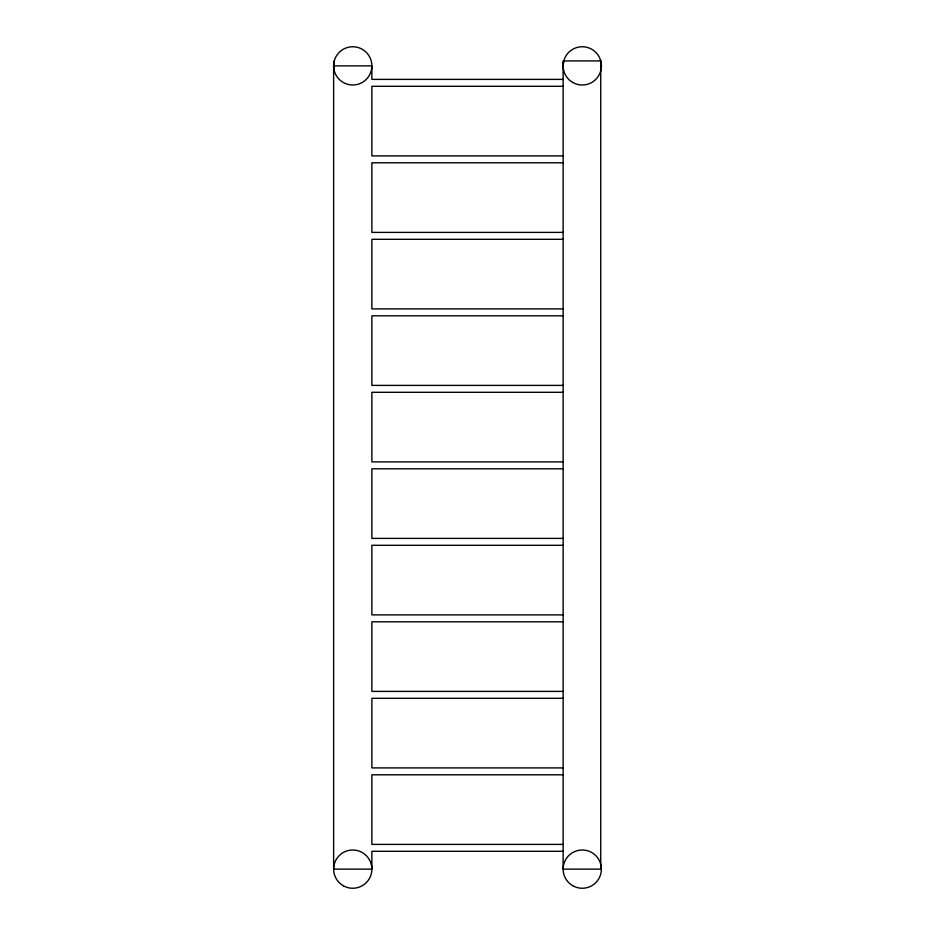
<?xml version="1.0" encoding="UTF-8"?>
<svg xmlns="http://www.w3.org/2000/svg" width="935" height="935" viewBox="0 0 935 935"><rect width="100%" height="100%" fill="white"/><g stroke="black" fill="none" stroke-linecap="round" stroke-linejoin="round"><path stroke-width="1.4" d="M334.274 70.768L334.274 60.927L333.62 65.871L333.62 869.129L371.873 869.129L371.873 851.294L563.127 851.294M563.127 65.871L563.782 60.927M600.726 70.826L601.38 65.871L600.726 60.927L563.127 60.927L563.127 869.129L600.726 869.129L600.726 60.927M563.127 79.393L371.873 79.393L371.873 65.871A19.121 19.121 0 0 0 343.192 49.31A19.121 19.121 0 0 0 343.192 82.432A19.121 19.121 0 0 0 371.873 65.871L333.62 65.871L334.274 70.826M563.127 86.3L371.873 86.3L371.873 155.9L563.127 155.9M563.127 162.795L371.873 162.795L371.873 232.394L563.127 232.394M563.127 239.302L371.873 239.302L371.873 308.901L563.127 308.901M563.127 315.796L371.873 315.796L371.873 385.395L563.127 385.395M563.127 392.303L371.873 392.303L371.873 461.902L563.127 461.902M563.127 468.797L371.873 468.797L371.873 538.396L563.127 538.396M563.127 545.304L371.873 545.304L371.873 614.903L563.127 614.903M563.127 621.798L371.873 621.798L371.873 691.397L563.127 691.397M563.127 698.305L371.873 698.305L371.873 767.904L563.127 767.904M563.127 774.799L371.873 774.799L371.873 844.399L563.127 844.399M343.192 885.69A19.121 19.121 0 0 0 371.873 869.129A19.121 19.121 0 0 0 343.192 852.568A19.121 19.121 0 0 0 343.192 885.69M572.688 885.69A19.121 19.121 0 0 0 601.38 869.129A19.121 19.121 0 0 0 572.688 852.568A19.121 19.121 0 0 0 572.688 885.69M572.688 82.432A19.121 19.121 0 0 0 601.38 65.871A19.121 19.121 0 0 0 572.688 49.31A19.121 19.121 0 0 0 572.688 82.432"/></g></svg>
